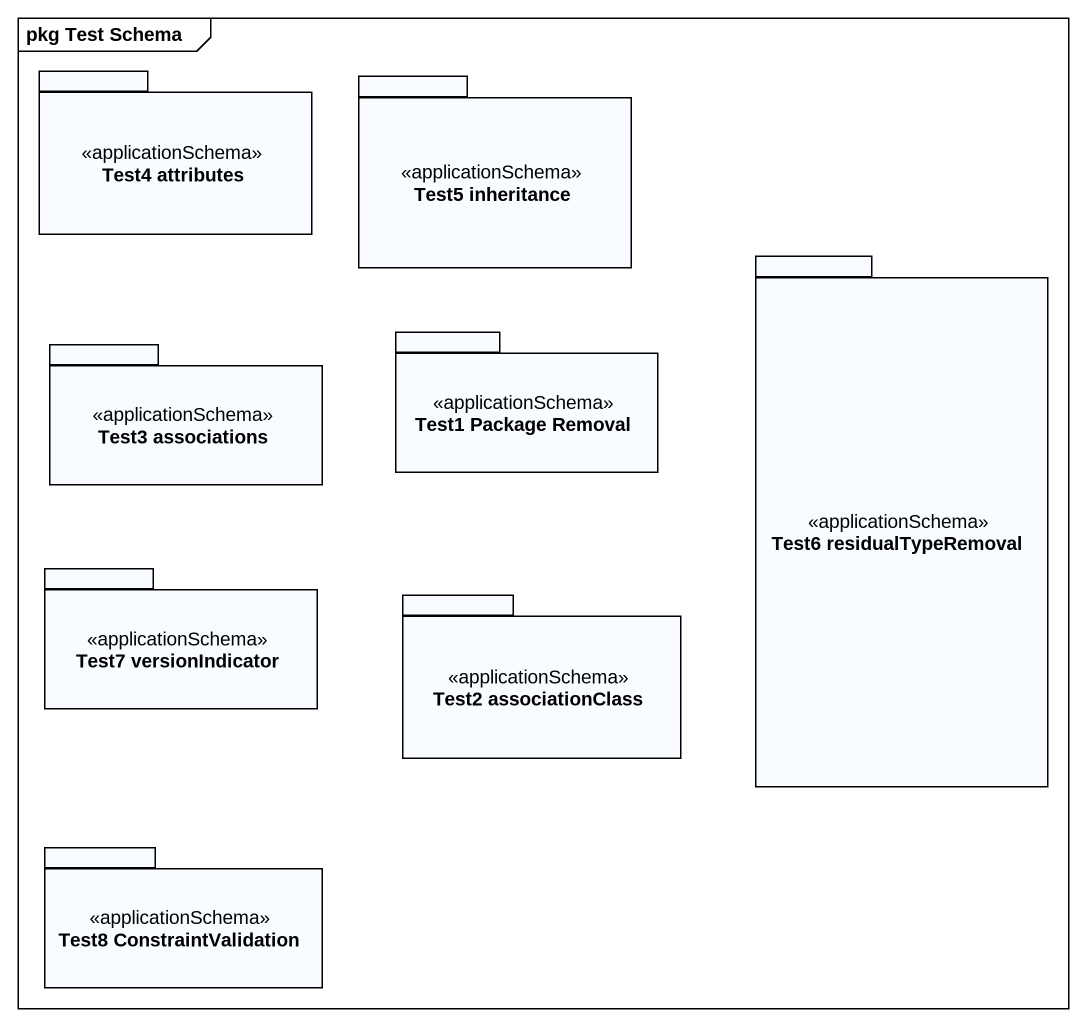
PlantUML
@startuml
mainframe pkg Test Schema
package "Test4 attributes" as Test4_attributes <<applicationSchema>> {
}
package "Test5 inheritance" as Test5_inheritance <<applicationSchema>> {
}
package "Test6 residualTypeRemoval" as Test6_residualTypeRemoval <<applicationSchema>> {
}
package "Test3 associations" as Test3_associations <<applicationSchema>> {
}
package "Test1 Package Removal" as Test1_Package_Removal <<applicationSchema>> {
}
package "Test7 versionIndicator" as Test7_versionIndicator <<applicationSchema>> {
}
package "Test2 associationClass" as Test2_associationClass <<applicationSchema>> {
}
package "Test8 ConstraintValidation" as Test8_ConstraintValidation <<applicationSchema>> {
}
@enduml
